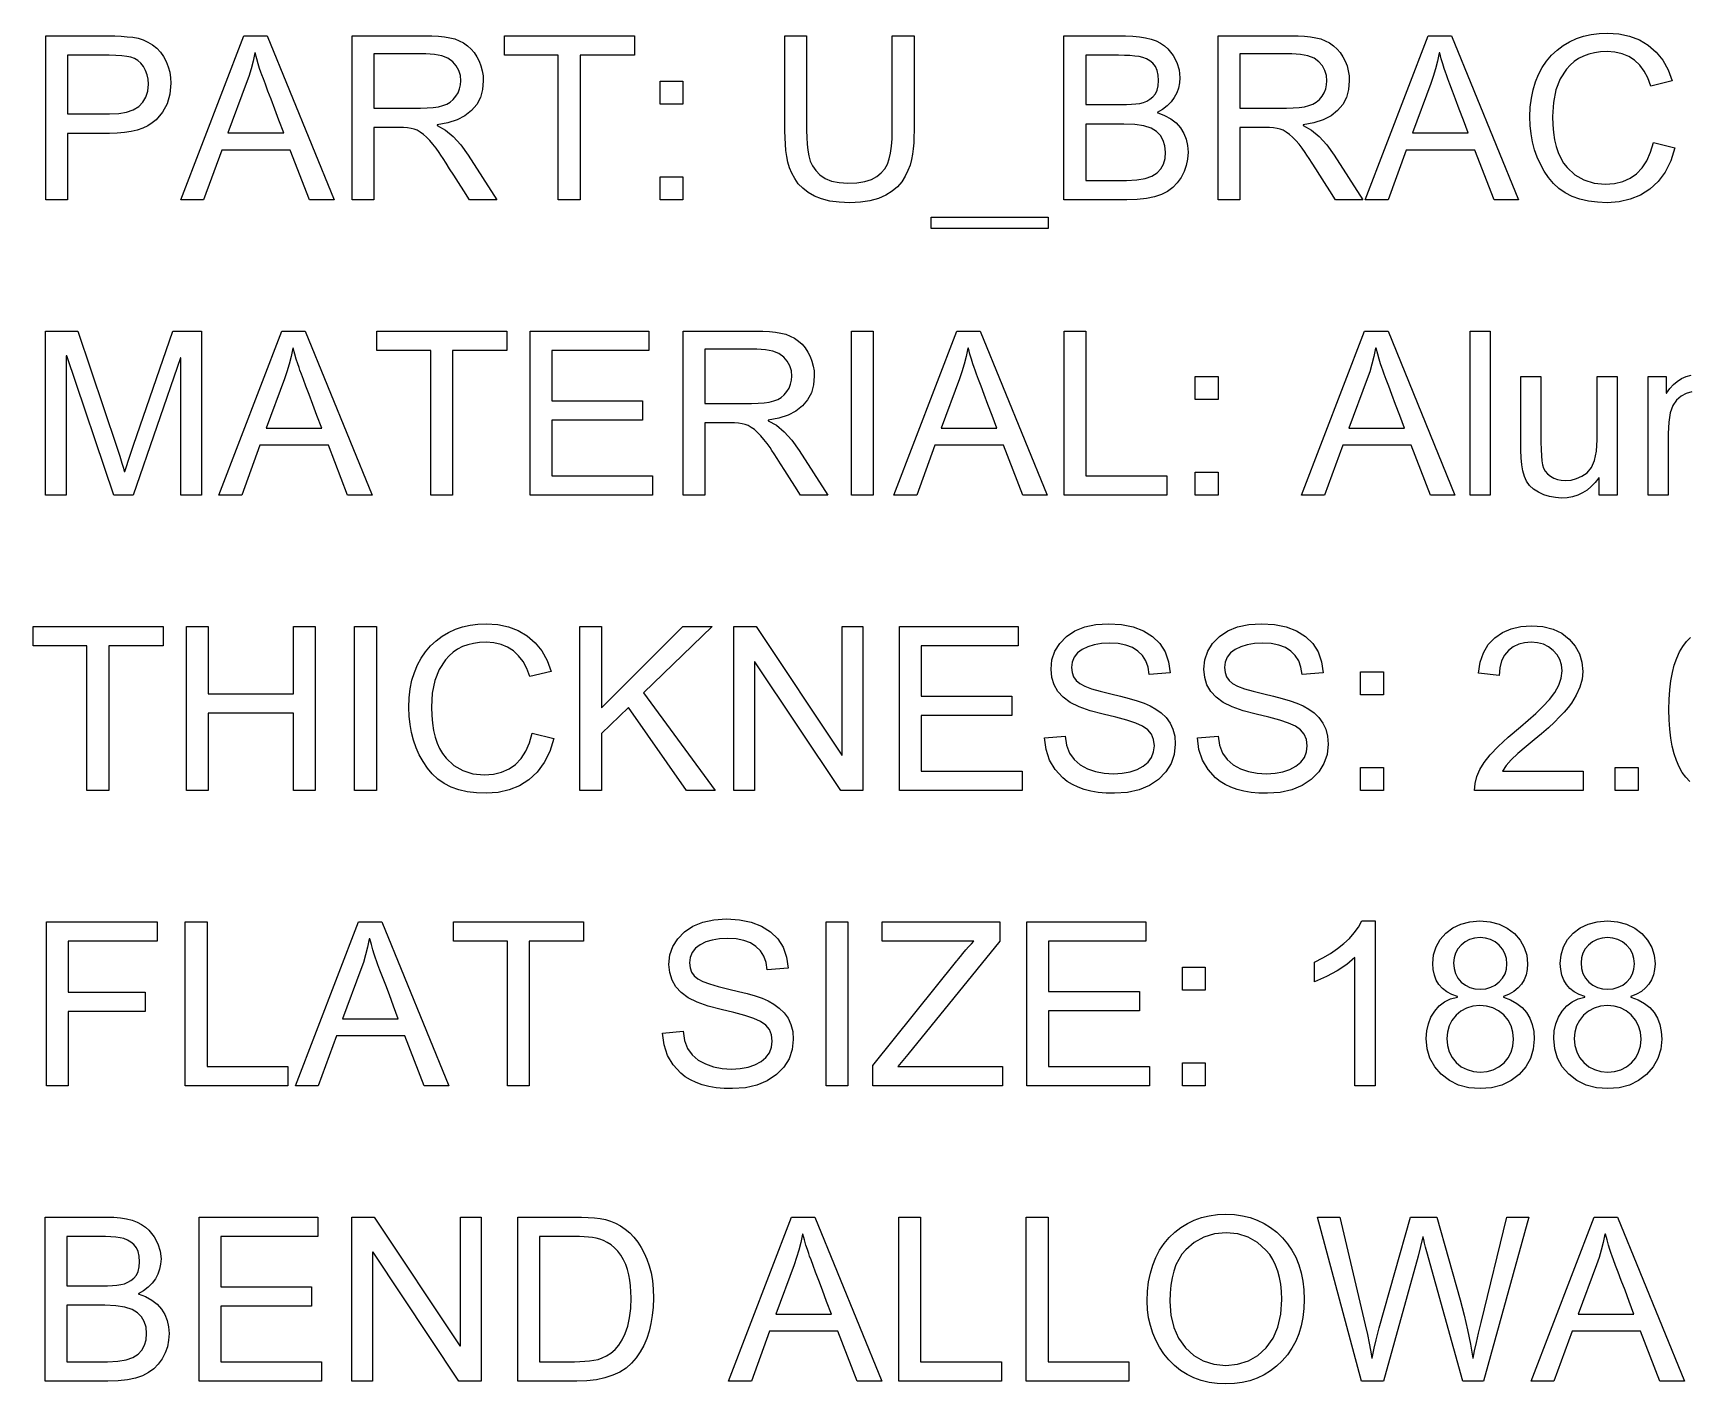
# Model space of a CAD drawing. Header units: millimetres. Extents: x 0 to 189, y 0 to 253.
# Drawn here: x 0.2 to 50.5, y 211.9 to 253.1 of the extents above; entities that cross this region are included whole.
import ezdxf

# ---------------------------------------------------------------- set-up
doc = ezdxf.new("R2010")
doc.units = ezdxf.units.MM
doc.layers.add('TEXT', color=7, linetype='CONTINUOUS')

msp = doc.modelspace()

# ---------------------------------------------------------------- linework, layer by layer
at = {"layer": 'TEXT'}
for points in [[(0.539, 253), (2.425, 253), (2.641, 252.997), (2.841, 252.989), (3.025, 252.975), (3.194, 252.956), (3.352, 252.925), (3.505, 252.876), (3.652, 252.81), (3.793, 252.725), (3.922, 252.624), (4.035, 252.506), (4.131, 252.372), (4.21, 252.221), (4.272, 252.059), (4.317, 251.895), (4.343, 251.726), (4.352, 251.554), (4.324, 251.225), (4.241, 250.93), (4.102, 250.67), (3.907, 250.444), (3.787, 250.346), (3.651, 250.261), (3.498, 250.189), (3.328, 250.13), (3.141, 250.085), (2.937, 250.052), (2.717, 250.032), (2.48, 250.026), (1.201, 250.026), (1.201, 248), (0.539, 248), (0.539, 253)], [(9.325, 248), (8.578, 248), (7.991, 249.521), (5.904, 249.521), (5.351, 248), (4.652, 248), (6.572, 253), (7.285, 253), (9.325, 248)], [(14.284, 248), (13.452, 248), (13.274, 248.281), (13.113, 248.533), (12.971, 248.757), (12.846, 248.952), (12.739, 249.119), (12.65, 249.258), (12.578, 249.368), (12.524, 249.45), (12.432, 249.579), (12.338, 249.7), (12.242, 249.811), (12.144, 249.912), (12.045, 249.999), (11.95, 250.069), (11.858, 250.121), (11.768, 250.156), (11.673, 250.178), (11.564, 250.194), (11.441, 250.203), (11.303, 250.207), (10.539, 250.207), (10.539, 248), (9.877, 248), (9.877, 253), (12.091, 253), (12.308, 252.996), (12.508, 252.986), (12.689, 252.967), (12.851, 252.942), (13, 252.905), (13.139, 252.852), (13.27, 252.783), (13.39, 252.698), (13.499, 252.599), (13.595, 252.488), (13.678, 252.365), (13.747, 252.229), (13.801, 252.086), (13.84, 251.938), (13.863, 251.787), (13.871, 251.632), (13.849, 251.363), (13.782, 251.122), (13.67, 250.908), (13.513, 250.722), (13.313, 250.565), (13.073, 250.44), (12.792, 250.347), (12.469, 250.285), (12.469, 250.271), (12.716, 250.131), (12.955, 249.933), (13.187, 249.676), (13.411, 249.361), (14.284, 248)], [(18.475, 252.407), (16.821, 252.407), (16.821, 248), (16.156, 248), (16.156, 252.407), (14.516, 252.407), (14.516, 253), (18.475, 253), (18.475, 252.407)], [(26.995, 250.108), (26.993, 249.919), (26.985, 249.737), (26.971, 249.562), (26.953, 249.395), (26.923, 249.23), (26.875, 249.063), (26.81, 248.893), (26.727, 248.721), (26.622, 248.556), (26.488, 248.404), (26.325, 248.267), (26.134, 248.145), (25.911, 248.044), (25.654, 247.972), (25.363, 247.929), (25.038, 247.915), (24.719, 247.928), (24.434, 247.966), (24.181, 248.03), (23.96, 248.119), (23.769, 248.229), (23.605, 248.354), (23.469, 248.493), (23.359, 248.648), (23.273, 248.812), (23.203, 248.979), (23.151, 249.149), (23.116, 249.323), (23.092, 249.504), (23.076, 249.695), (23.066, 249.896), (23.063, 250.108), (23.063, 253), (23.724, 253), (23.724, 250.118), (23.728, 249.901), (23.741, 249.699), (23.761, 249.513), (23.789, 249.342), (23.835, 249.184), (23.907, 249.035), (24.005, 248.895), (24.13, 248.764), (24.287, 248.654), (24.482, 248.575), (24.714, 248.527), (24.983, 248.512), (25.256, 248.524), (25.494, 248.562), (25.695, 248.625), (25.859, 248.713), (25.993, 248.822), (26.102, 248.948), (26.184, 249.09), (26.241, 249.25), (26.28, 249.43), (26.308, 249.635), (26.325, 249.864), (26.33, 250.118), (26.33, 253), (26.995, 253), (26.995, 250.108)], [(34.407, 250.66), (34.627, 250.577), (34.818, 250.472), (34.979, 250.345), (35.111, 250.195), (35.213, 250.028), (35.286, 249.848), (35.33, 249.657), (35.344, 249.453), (35.331, 249.247), (35.292, 249.05), (35.226, 248.862), (35.133, 248.682), (35.016, 248.518), (34.877, 248.377), (34.716, 248.26), (34.533, 248.165), (34.321, 248.093), (34.075, 248.041), (33.794, 248.01), (33.479, 248), (31.565, 248), (31.565, 253), (33.441, 253), (33.661, 252.994), (33.863, 252.975), (34.049, 252.944), (34.218, 252.901), (34.37, 252.845), (34.505, 252.777), (34.624, 252.697), (34.725, 252.604), (34.889, 252.401), (35.006, 252.187), (35.076, 251.961), (35.099, 251.724), (35.088, 251.564), (35.056, 251.409), (35.002, 251.261), (34.927, 251.119), (34.83, 250.986), (34.711, 250.865), (34.57, 250.757), (34.407, 250.66)], [(40.672, 248), (39.84, 248), (39.662, 248.281), (39.502, 248.533), (39.359, 248.757), (39.234, 248.952), (39.127, 249.119), (39.038, 249.258), (38.966, 249.368), (38.912, 249.45), (38.82, 249.579), (38.727, 249.7), (38.63, 249.811), (38.532, 249.912), (38.433, 249.999), (38.338, 250.069), (38.246, 250.121), (38.157, 250.156), (38.062, 250.178), (37.952, 250.194), (37.829, 250.203), (37.691, 250.207), (36.927, 250.207), (36.927, 248), (36.265, 248), (36.265, 253), (38.479, 253), (38.696, 252.996), (38.896, 252.986), (39.077, 252.967), (39.239, 252.942), (39.388, 252.905), (39.528, 252.852), (39.658, 252.783), (39.778, 252.698), (39.888, 252.599), (39.983, 252.488), (40.066, 252.365), (40.135, 252.229), (40.189, 252.086), (40.228, 251.938), (40.251, 251.787), (40.259, 251.632), (40.237, 251.363), (40.17, 251.122), (40.058, 250.908), (39.901, 250.722), (39.702, 250.565), (39.461, 250.44), (39.18, 250.347), (38.857, 250.285), (38.857, 250.271), (39.104, 250.131), (39.343, 249.933), (39.575, 249.676), (39.799, 249.361), (40.672, 248)], [(45.416, 248), (44.669, 248), (44.083, 249.521), (41.995, 249.521), (41.443, 248), (40.744, 248), (42.664, 253), (43.377, 253), (45.416, 248)], [(50.181, 249.586), (50.051, 249.191), (49.881, 248.851), (49.67, 248.563), (49.418, 248.329), (49.133, 248.148), (48.82, 248.018), (48.481, 247.941), (48.114, 247.915), (47.817, 247.927), (47.542, 247.963), (47.287, 248.023), (47.053, 248.107), (46.84, 248.215), (46.647, 248.347), (46.476, 248.504), (46.325, 248.684), (46.194, 248.881), (46.08, 249.088), (45.983, 249.305), (45.904, 249.531), (45.843, 249.767), (45.799, 250.013), (45.773, 250.269), (45.764, 250.534), (45.774, 250.825), (45.805, 251.1), (45.857, 251.359), (45.929, 251.601), (46.022, 251.827), (46.135, 252.037), (46.269, 252.231), (46.424, 252.408), (46.595, 252.567), (46.777, 252.704), (46.972, 252.821), (47.178, 252.916), (47.396, 252.99), (47.626, 253.043), (47.867, 253.075), (48.121, 253.085), (48.472, 253.062), (48.798, 252.992), (49.097, 252.876), (49.369, 252.714), (49.609, 252.506), (49.81, 252.256), (49.972, 251.962), (50.095, 251.626), (49.447, 251.472), (49.355, 251.717), (49.241, 251.929), (49.106, 252.109), (48.95, 252.256), (48.772, 252.371), (48.573, 252.453), (48.354, 252.503), (48.114, 252.519), (47.915, 252.511), (47.729, 252.486), (47.556, 252.444), (47.394, 252.385), (47.245, 252.309), (47.109, 252.217), (46.984, 252.108), (46.872, 251.982), (46.687, 251.69), (46.555, 251.353), (46.476, 250.97), (46.45, 250.541), (46.456, 250.288), (46.477, 250.053), (46.512, 249.833), (46.561, 249.631), (46.623, 249.446), (46.7, 249.277), (46.79, 249.124), (46.895, 248.989), (47.134, 248.767), (47.407, 248.608), (47.715, 248.513), (48.056, 248.481), (48.336, 248.501), (48.588, 248.56), (48.812, 248.659), (49.009, 248.798), (49.179, 248.977), (49.321, 249.195), (49.435, 249.454), (49.523, 249.753), (50.181, 249.586)], [(7.79, 250.046), (7.645, 250.43), (7.516, 250.77), (7.405, 251.067), (7.31, 251.319), (7.232, 251.527), (7.17, 251.692), (7.126, 251.813), (7.098, 251.89), (7.057, 252.009), (7.015, 252.147), (6.97, 252.303), (6.924, 252.478), (6.907, 252.478), (6.855, 252.23), (6.795, 251.992), (6.727, 251.763), (6.651, 251.544), (6.091, 250.046), (7.79, 250.046)], [(43.881, 250.046), (43.736, 250.43), (43.608, 250.77), (43.496, 251.067), (43.401, 251.319), (43.323, 251.527), (43.262, 251.692), (43.217, 251.813), (43.189, 251.89), (43.149, 252.009), (43.106, 252.147), (43.062, 252.303), (43.015, 252.478), (42.998, 252.478), (42.946, 252.23), (42.886, 251.992), (42.818, 251.763), (42.742, 251.544), (42.183, 250.046), (43.881, 250.046)], [(1.201, 250.619), (2.486, 250.619), (2.763, 250.634), (3.003, 250.677), (3.205, 250.748), (3.371, 250.848), (3.5, 250.976), (3.593, 251.134), (3.648, 251.319), (3.666, 251.533), (3.657, 251.679), (3.628, 251.816), (3.58, 251.944), (3.513, 252.064), (3.432, 252.168), (3.342, 252.251), (3.243, 252.311), (3.136, 252.35), (3.011, 252.375), (2.859, 252.392), (2.679, 252.403), (2.473, 252.407), (1.201, 252.407), (1.201, 250.619)], [(10.539, 250.8), (11.958, 250.8), (12.161, 250.805), (12.343, 250.818), (12.502, 250.841), (12.638, 250.873), (12.757, 250.919), (12.864, 250.981), (12.958, 251.061), (13.039, 251.158), (13.105, 251.267), (13.151, 251.383), (13.18, 251.504), (13.189, 251.632), (13.173, 251.796), (13.127, 251.948), (13.049, 252.086), (12.94, 252.212), (12.795, 252.317), (12.61, 252.391), (12.384, 252.436), (12.118, 252.451), (10.539, 252.451), (10.539, 250.8)], [(32.227, 250.906), (33.312, 250.906), (33.472, 250.908), (33.619, 250.915), (33.753, 250.927), (33.873, 250.943), (33.983, 250.97), (34.086, 251.012), (34.183, 251.069), (34.274, 251.141), (34.35, 251.232), (34.404, 251.346), (34.437, 251.481), (34.447, 251.639), (34.436, 251.805), (34.404, 251.947), (34.349, 252.067), (34.272, 252.163), (34.18, 252.239), (34.079, 252.299), (33.97, 252.342), (33.852, 252.369), (33.722, 252.385), (33.574, 252.397), (33.409, 252.404), (33.226, 252.407), (32.227, 252.407), (32.227, 250.906)], [(36.927, 250.8), (38.346, 250.8), (38.55, 250.805), (38.731, 250.818), (38.89, 250.841), (39.026, 250.873), (39.145, 250.919), (39.252, 250.981), (39.346, 251.061), (39.427, 251.158), (39.493, 251.267), (39.54, 251.383), (39.568, 251.504), (39.577, 251.632), (39.562, 251.796), (39.515, 251.948), (39.437, 252.086), (39.328, 252.212), (39.183, 252.317), (38.998, 252.391), (38.772, 252.436), (38.506, 252.451), (36.927, 252.451), (36.927, 250.8)], [(19.956, 250.92), (19.256, 250.92), (19.256, 251.619), (19.956, 251.619), (19.956, 250.92)], [(32.227, 248.593), (33.472, 248.593), (33.781, 248.608), (34.038, 248.651), (34.245, 248.722), (34.4, 248.822), (34.513, 248.947), (34.594, 249.094), (34.643, 249.263), (34.659, 249.453), (34.642, 249.645), (34.59, 249.814), (34.504, 249.961), (34.383, 250.086), (34.217, 250.185), (33.996, 250.256), (33.719, 250.298), (33.387, 250.312), (32.227, 250.312), (32.227, 248.593)], [(19.956, 248), (19.256, 248), (19.256, 248.699), (19.956, 248.699), (19.956, 248)], [(31.088, 247.127), (27.514, 247.127), (27.514, 247.475), (31.088, 247.475), (31.088, 247.127)], [(5.286, 239), (4.659, 239), (4.659, 243.185), (4.645, 243.185), (3.206, 239), (2.613, 239), (1.18, 243.253), (1.16, 243.253), (1.16, 239), (0.532, 239), (0.532, 244), (1.521, 244), (2.705, 240.46), (2.793, 240.192), (2.861, 239.98), (2.907, 239.822), (2.933, 239.72), (2.947, 239.72), (2.998, 239.878), (3.059, 240.065), (3.131, 240.279), (3.213, 240.521), (4.407, 244), (5.286, 244), (5.286, 239)], [(10.484, 239), (9.737, 239), (9.151, 240.521), (7.063, 240.521), (6.511, 239), (5.812, 239), (7.732, 244), (8.445, 244), (10.484, 239)], [(14.591, 243.407), (12.937, 243.407), (12.937, 239), (12.271, 239), (12.271, 243.407), (10.631, 243.407), (10.631, 244), (14.591, 244), (14.591, 243.407)], [(19.031, 239), (15.297, 239), (15.297, 244), (18.915, 244), (18.915, 243.407), (15.958, 243.407), (15.958, 241.879), (18.724, 241.879), (18.724, 241.285), (15.958, 241.285), (15.958, 239.593), (19.031, 239.593), (19.031, 239)], [(24.369, 239), (23.537, 239), (23.359, 239.281), (23.199, 239.533), (23.056, 239.757), (22.931, 239.952), (22.824, 240.119), (22.735, 240.258), (22.663, 240.368), (22.609, 240.45), (22.518, 240.579), (22.424, 240.7), (22.327, 240.811), (22.229, 240.912), (22.131, 240.999), (22.035, 241.069), (21.943, 241.121), (21.854, 241.156), (21.759, 241.178), (21.649, 241.194), (21.526, 241.203), (21.388, 241.207), (20.624, 241.207), (20.624, 239), (19.962, 239), (19.962, 244), (22.176, 244), (22.394, 243.996), (22.593, 243.986), (22.774, 243.967), (22.937, 243.942), (23.085, 243.905), (23.225, 243.852), (23.355, 243.783), (23.475, 243.698), (23.585, 243.599), (23.681, 243.488), (23.763, 243.365), (23.832, 243.229), (23.886, 243.086), (23.925, 242.938), (23.949, 242.787), (23.956, 242.632), (23.934, 242.363), (23.867, 242.122), (23.755, 241.908), (23.598, 241.722), (23.399, 241.565), (23.158, 241.44), (22.877, 241.347), (22.555, 241.285), (22.555, 241.271), (22.801, 241.131), (23.041, 240.933), (23.272, 240.676), (23.496, 240.361), (24.369, 239)], [(25.754, 239), (25.089, 239), (25.089, 244), (25.754, 244), (25.754, 239)], [(31.054, 239), (30.307, 239), (29.72, 240.521), (27.633, 240.521), (27.08, 239), (26.381, 239), (28.302, 244), (29.014, 244), (31.054, 239)], [(34.7, 239), (31.572, 239), (31.572, 244), (32.234, 244), (32.234, 239.593), (34.7, 239.593), (34.7, 239)], [(43.479, 239), (42.732, 239), (42.145, 240.521), (40.058, 240.521), (39.505, 239), (38.806, 239), (40.726, 244), (41.439, 244), (43.479, 239)], [(44.553, 239), (43.939, 239), (43.939, 244), (44.553, 244), (44.553, 239)], [(8.95, 241.046), (8.804, 241.43), (8.676, 241.77), (8.564, 242.067), (8.469, 242.319), (8.391, 242.527), (8.33, 242.692), (8.285, 242.813), (8.257, 242.89), (8.217, 243.009), (8.174, 243.147), (8.13, 243.303), (8.083, 243.478), (8.066, 243.478), (8.014, 243.23), (7.954, 242.992), (7.886, 242.763), (7.81, 242.544), (7.251, 241.046), (8.95, 241.046)], [(20.624, 241.8), (22.043, 241.8), (22.247, 241.805), (22.428, 241.818), (22.587, 241.841), (22.723, 241.873), (22.842, 241.919), (22.949, 241.981), (23.043, 242.061), (23.124, 242.158), (23.19, 242.267), (23.237, 242.383), (23.265, 242.504), (23.274, 242.632), (23.259, 242.796), (23.212, 242.948), (23.134, 243.086), (23.025, 243.212), (22.88, 243.317), (22.695, 243.391), (22.47, 243.436), (22.203, 243.451), (20.624, 243.451), (20.624, 241.8)], [(29.519, 241.046), (29.374, 241.43), (29.246, 241.77), (29.134, 242.067), (29.039, 242.319), (28.961, 242.527), (28.899, 242.692), (28.855, 242.813), (28.827, 242.89), (28.786, 243.009), (28.744, 243.147), (28.699, 243.303), (28.653, 243.478), (28.636, 243.478), (28.584, 243.23), (28.524, 242.992), (28.456, 242.763), (28.38, 242.544), (27.821, 241.046), (29.519, 241.046)], [(41.944, 241.046), (41.799, 241.43), (41.671, 241.77), (41.559, 242.067), (41.464, 242.319), (41.386, 242.527), (41.324, 242.692), (41.28, 242.813), (41.252, 242.89), (41.211, 243.009), (41.169, 243.147), (41.124, 243.303), (41.078, 243.478), (41.061, 243.478), (41.009, 243.23), (40.949, 242.992), (40.881, 242.763), (40.805, 242.544), (40.246, 241.046), (41.944, 241.046)], [(36.259, 241.92), (35.559, 241.92), (35.559, 242.619), (36.259, 242.619), (36.259, 241.92)], [(48.424, 239), (47.875, 239), (47.875, 239.532), (47.858, 239.532), (47.749, 239.387), (47.631, 239.262), (47.503, 239.156), (47.366, 239.069), (47.219, 239.002), (47.063, 238.953), (46.898, 238.924), (46.722, 238.915), (46.537, 238.926), (46.358, 238.959), (46.186, 239.014), (46.021, 239.09), (45.874, 239.187), (45.753, 239.299), (45.659, 239.429), (45.592, 239.575), (45.545, 239.74), (45.511, 239.929), (45.491, 240.14), (45.484, 240.374), (45.484, 242.619), (46.098, 242.619), (46.098, 240.613), (46.101, 240.39), (46.11, 240.201), (46.124, 240.045), (46.144, 239.924), (46.177, 239.825), (46.227, 239.735), (46.297, 239.653), (46.385, 239.582), (46.487, 239.523), (46.598, 239.48), (46.719, 239.455), (46.849, 239.447), (47.02, 239.462), (47.186, 239.507), (47.347, 239.582), (47.503, 239.687), (47.638, 239.84), (47.734, 240.057), (47.791, 240.339), (47.81, 240.685), (47.81, 242.619), (48.424, 242.619), (48.424, 239)], [(50.691, 242.155), (50.52, 242.104), (50.366, 242.018), (50.23, 241.899), (50.119, 241.733), (50.04, 241.508), (49.992, 241.223), (49.976, 240.879), (49.976, 239), (49.362, 239), (49.362, 242.619), (49.915, 242.619), (49.915, 242.114), (49.928, 242.114), (50.026, 242.251), (50.134, 242.371), (50.253, 242.471), (50.383, 242.554), (50.523, 242.618), (50.675, 242.664)], [(36.259, 239), (35.559, 239), (35.559, 239.699), (36.259, 239.699), (36.259, 239)], [(4.113, 234.407), (2.459, 234.407), (2.459, 230), (1.794, 230), (1.794, 234.407), (0.153, 234.407), (0.153, 235), (4.113, 235), (4.113, 234.407)], [(8.752, 230), (8.087, 230), (8.087, 232.353), (5.488, 232.353), (5.488, 230), (4.826, 230), (4.826, 235), (5.488, 235), (5.488, 232.947), (8.087, 232.947), (8.087, 235), (8.752, 235), (8.752, 230)], [(10.617, 230), (9.952, 230), (9.952, 235), (10.617, 235), (10.617, 230)], [(16.023, 231.586), (15.894, 231.191), (15.723, 230.851), (15.513, 230.563), (15.261, 230.329), (14.975, 230.148), (14.663, 230.018), (14.323, 229.941), (13.956, 229.915), (13.66, 229.927), (13.384, 229.963), (13.129, 230.023), (12.895, 230.107), (12.682, 230.215), (12.49, 230.347), (12.318, 230.504), (12.167, 230.684), (12.036, 230.881), (11.922, 231.088), (11.826, 231.305), (11.747, 231.531), (11.685, 231.767), (11.641, 232.013), (11.615, 232.269), (11.606, 232.534), (11.617, 232.825), (11.648, 233.1), (11.699, 233.359), (11.771, 233.601), (11.864, 233.827), (11.978, 234.037), (12.112, 234.231), (12.266, 234.408), (12.437, 234.567), (12.62, 234.704), (12.814, 234.821), (13.021, 234.916), (13.239, 234.99), (13.468, 235.043), (13.71, 235.075), (13.963, 235.085), (14.315, 235.062), (14.64, 234.992), (14.939, 234.876), (15.211, 234.714), (15.451, 234.506), (15.652, 234.256), (15.815, 233.962), (15.938, 233.626), (15.29, 233.472), (15.197, 233.717), (15.084, 233.929), (14.948, 234.109), (14.792, 234.256), (14.614, 234.371), (14.416, 234.453), (14.197, 234.503), (13.956, 234.519), (13.758, 234.511), (13.572, 234.486), (13.398, 234.444), (13.237, 234.385), (13.088, 234.309), (12.951, 234.217), (12.827, 234.108), (12.715, 233.982), (12.53, 233.69), (12.398, 233.353), (12.318, 232.97), (12.292, 232.541), (12.299, 232.288), (12.32, 232.053), (12.355, 231.833), (12.403, 231.631), (12.466, 231.446), (12.542, 231.277), (12.633, 231.124), (12.737, 230.989), (12.977, 230.767), (13.25, 230.608), (13.557, 230.513), (13.898, 230.481), (14.178, 230.501), (14.43, 230.56), (14.655, 230.659), (14.852, 230.798), (15.021, 230.977), (15.163, 231.195), (15.278, 231.454), (15.365, 231.753), (16.023, 231.586)], [(20.941, 230), (20.068, 230), (18.295, 232.527), (17.469, 231.733), (17.469, 230), (16.808, 230), (16.808, 235), (17.469, 235), (17.469, 232.52), (19.956, 235), (20.849, 235), (18.755, 232.974), (20.941, 230)], [(25.44, 230), (24.761, 230), (22.149, 233.926), (22.135, 233.926), (22.135, 230), (21.508, 230), (21.508, 235), (22.183, 235), (24.795, 231.074), (24.809, 231.074), (24.809, 235), (25.44, 235), (25.44, 230)], [(30.286, 230), (26.552, 230), (26.552, 235), (30.171, 235), (30.171, 234.407), (27.214, 234.407), (27.214, 232.879), (29.98, 232.879), (29.98, 232.285), (27.214, 232.285), (27.214, 230.593), (30.286, 230.593), (30.286, 230)], [(34.164, 233.533), (34.128, 233.757), (34.058, 233.952), (33.955, 234.116), (33.82, 234.251), (33.652, 234.357), (33.451, 234.432), (33.217, 234.477), (32.95, 234.492), (32.706, 234.48), (32.486, 234.444), (32.29, 234.384), (32.118, 234.301), (31.978, 234.194), (31.878, 234.066), (31.817, 233.916), (31.797, 233.745), (31.813, 233.593), (31.859, 233.462), (31.936, 233.352), (32.045, 233.262), (32.197, 233.183), (32.405, 233.104), (32.67, 233.025), (32.991, 232.947), (33.287, 232.878), (33.555, 232.809), (33.794, 232.738), (34.004, 232.667), (34.193, 232.586), (34.368, 232.484), (34.529, 232.363), (34.676, 232.222), (34.798, 232.058), (34.886, 231.869), (34.938, 231.653), (34.956, 231.412), (34.924, 231.103), (34.827, 230.822), (34.667, 230.568), (34.442, 230.341), (34.166, 230.155), (33.851, 230.021), (33.497, 229.941), (33.104, 229.915), (32.848, 229.922), (32.61, 229.944), (32.388, 229.981), (32.182, 230.032), (31.993, 230.099), (31.821, 230.179), (31.665, 230.275), (31.526, 230.385), (31.295, 230.638), (31.126, 230.926), (31.018, 231.249), (30.972, 231.606), (31.6, 231.661), (31.645, 231.381), (31.738, 231.142), (31.877, 230.944), (32.063, 230.786), (32.284, 230.666), (32.526, 230.58), (32.791, 230.529), (33.076, 230.512), (33.341, 230.526), (33.579, 230.569), (33.79, 230.64), (33.975, 230.74), (34.125, 230.865), (34.232, 231.01), (34.296, 231.175), (34.318, 231.361), (34.295, 231.552), (34.228, 231.715), (34.116, 231.85), (33.96, 231.958), (33.75, 232.051), (33.48, 232.144), (33.149, 232.236), (32.758, 232.328), (32.365, 232.428), (32.031, 232.547), (31.757, 232.685), (31.542, 232.841), (31.379, 233.019), (31.263, 233.221), (31.193, 233.449), (31.17, 233.701), (31.199, 233.988), (31.288, 234.249), (31.435, 234.484), (31.641, 234.693), (31.897, 234.865), (32.196, 234.987), (32.538, 235.061), (32.923, 235.085), (33.319, 235.061), (33.674, 234.988), (33.988, 234.866), (34.262, 234.695), (34.485, 234.479), (34.649, 234.222), (34.754, 233.924), (34.799, 233.585), (34.164, 233.533)], [(38.823, 233.533), (38.786, 233.757), (38.717, 233.952), (38.614, 234.116), (38.479, 234.251), (38.311, 234.357), (38.11, 234.432), (37.876, 234.477), (37.609, 234.492), (37.365, 234.48), (37.145, 234.444), (36.949, 234.384), (36.777, 234.301), (36.637, 234.194), (36.536, 234.066), (36.476, 233.916), (36.456, 233.745), (36.472, 233.593), (36.518, 233.462), (36.595, 233.352), (36.704, 233.262), (36.855, 233.183), (37.064, 233.104), (37.329, 233.025), (37.65, 232.947), (37.946, 232.878), (38.214, 232.809), (38.453, 232.738), (38.663, 232.667), (38.852, 232.586), (39.027, 232.484), (39.188, 232.363), (39.335, 232.222), (39.457, 232.058), (39.545, 231.869), (39.597, 231.653), (39.615, 231.412), (39.583, 231.103), (39.486, 230.822), (39.326, 230.568), (39.101, 230.341), (38.825, 230.155), (38.51, 230.021), (38.156, 229.941), (37.763, 229.915), (37.507, 229.922), (37.269, 229.944), (37.047, 229.981), (36.841, 230.032), (36.652, 230.099), (36.48, 230.179), (36.324, 230.275), (36.185, 230.385), (35.954, 230.638), (35.785, 230.926), (35.677, 231.249), (35.631, 231.606), (36.259, 231.661), (36.304, 231.381), (36.397, 231.142), (36.536, 230.944), (36.722, 230.786), (36.943, 230.666), (37.185, 230.58), (37.449, 230.529), (37.735, 230.512), (38, 230.526), (38.238, 230.569), (38.449, 230.64), (38.634, 230.74), (38.784, 230.865), (38.891, 231.01), (38.955, 231.175), (38.977, 231.361), (38.954, 231.552), (38.887, 231.715), (38.775, 231.85), (38.619, 231.958), (38.409, 232.051), (38.139, 232.144), (37.808, 232.236), (37.416, 232.328), (37.024, 232.428), (36.69, 232.547), (36.416, 232.685), (36.201, 232.841), (36.038, 233.019), (35.922, 233.221), (35.852, 233.449), (35.829, 233.701), (35.858, 233.988), (35.946, 234.249), (36.094, 234.484), (36.299, 234.693), (36.556, 234.865), (36.855, 234.987), (37.197, 235.061), (37.582, 235.085), (37.978, 235.061), (38.333, 234.988), (38.647, 234.866), (38.921, 234.695), (39.144, 234.479), (39.308, 234.222), (39.413, 233.924), (39.458, 233.585), (38.823, 233.533)], [(47.384, 230), (44.072, 230), (44.091, 230.212), (44.146, 230.425), (44.238, 230.64), (44.367, 230.856), (44.547, 231.086), (44.791, 231.344), (45.099, 231.629), (45.471, 231.941), (45.711, 232.141), (45.939, 232.346), (46.153, 232.556), (46.354, 232.771), (46.524, 232.989), (46.646, 233.207), (46.719, 233.426), (46.743, 233.646), (46.726, 233.827), (46.676, 233.992), (46.592, 234.14), (46.475, 234.272), (46.332, 234.38), (46.172, 234.457), (45.994, 234.504), (45.798, 234.519), (45.6, 234.503), (45.419, 234.456), (45.254, 234.376), (45.106, 234.265), (44.983, 234.122), (44.895, 233.948), (44.842, 233.743), (44.823, 233.506), (44.192, 233.578), (44.245, 233.908), (44.346, 234.198), (44.494, 234.446), (44.691, 234.652), (44.927, 234.815), (45.192, 234.931), (45.487, 235.001), (45.812, 235.024), (46.16, 234.998), (46.467, 234.922), (46.734, 234.795), (46.959, 234.616), (47.139, 234.402), (47.268, 234.167), (47.345, 233.91), (47.37, 233.632), (47.349, 233.391), (47.284, 233.148), (47.176, 232.904), (47.024, 232.659), (46.927, 232.53), (46.808, 232.391), (46.668, 232.242), (46.506, 232.083), (46.323, 231.913), (46.118, 231.732), (45.892, 231.542), (45.645, 231.34), (45.396, 231.131), (45.194, 230.937), (45.036, 230.758), (44.925, 230.593), (47.384, 230.593), (47.384, 230)], [(50.632, 230.273), (50.511, 230.403), (50.403, 230.553), (50.308, 230.722), (50.225, 230.911), (50.155, 231.121), (50.098, 231.35), (50.054, 231.599), (50.022, 231.868), (50.003, 232.157), (49.997, 232.466), (50.003, 232.779), (50.023, 233.071), (50.056, 233.343), (50.102, 233.594), (50.161, 233.824), (50.234, 234.034), (50.319, 234.223), (50.418, 234.391), (50.529, 234.539), (50.651, 234.668)], [(41.303, 232.92), (40.604, 232.92), (40.604, 233.619), (41.303, 233.619), (41.303, 232.92)], [(41.303, 230), (40.604, 230), (40.604, 230.699), (41.303, 230.699), (41.303, 230)], [(49.062, 230), (48.363, 230), (48.363, 230.699), (49.062, 230.699), (49.062, 230)], [(3.932, 225.407), (1.221, 225.407), (1.221, 223.858), (3.571, 223.858), (3.571, 223.265), (1.221, 223.265), (1.221, 221), (0.559, 221), (0.559, 226), (3.932, 226), (3.932, 225.407)], [(7.92, 221), (4.792, 221), (4.792, 226), (5.454, 226), (5.454, 221.593), (7.92, 221.593), (7.92, 221)], [(12.817, 221), (12.07, 221), (11.484, 222.521), (9.396, 222.521), (8.844, 221), (8.145, 221), (10.065, 226), (10.778, 226), (12.817, 221)], [(16.924, 225.407), (15.269, 225.407), (15.269, 221), (14.604, 221), (14.604, 225.407), (12.964, 225.407), (12.964, 226), (16.924, 226), (16.924, 225.407)], [(22.524, 224.533), (22.487, 224.757), (22.417, 224.952), (22.315, 225.116), (22.179, 225.251), (22.011, 225.357), (21.81, 225.432), (21.576, 225.477), (21.31, 225.492), (21.066, 225.48), (20.846, 225.444), (20.65, 225.384), (20.477, 225.301), (20.337, 225.194), (20.237, 225.066), (20.177, 224.916), (20.157, 224.745), (20.172, 224.593), (20.219, 224.462), (20.296, 224.352), (20.404, 224.262), (20.556, 224.183), (20.764, 224.104), (21.029, 224.025), (21.351, 223.947), (21.647, 223.878), (21.914, 223.809), (22.153, 223.738), (22.364, 223.667), (22.553, 223.586), (22.728, 223.484), (22.889, 223.363), (23.035, 223.222), (23.158, 223.058), (23.245, 222.869), (23.298, 222.653), (23.315, 222.412), (23.283, 222.103), (23.187, 221.822), (23.026, 221.568), (22.802, 221.341), (22.526, 221.155), (22.211, 221.021), (21.856, 220.941), (21.463, 220.915), (21.208, 220.922), (20.969, 220.944), (20.747, 220.981), (20.542, 221.032), (20.353, 221.099), (20.181, 221.179), (20.025, 221.275), (19.886, 221.385), (19.655, 221.638), (19.485, 221.926), (19.378, 222.249), (19.332, 222.606), (19.959, 222.661), (20.005, 222.381), (20.097, 222.142), (20.237, 221.944), (20.423, 221.786), (20.644, 221.666), (20.886, 221.58), (21.15, 221.529), (21.436, 221.512), (21.701, 221.526), (21.939, 221.569), (22.15, 221.64), (22.335, 221.74), (22.485, 221.865), (22.592, 222.01), (22.656, 222.175), (22.677, 222.361), (22.655, 222.552), (22.588, 222.715), (22.476, 222.85), (22.319, 222.958), (22.11, 223.051), (21.84, 223.144), (21.509, 223.236), (21.117, 223.328), (20.724, 223.428), (20.391, 223.547), (20.116, 223.685), (19.901, 223.841), (19.738, 224.019), (19.622, 224.221), (19.553, 224.449), (19.529, 224.701), (19.559, 224.988), (19.647, 225.249), (19.794, 225.484), (20, 225.693), (20.257, 225.865), (20.556, 225.987), (20.898, 226.061), (21.282, 226.085), (21.678, 226.061), (22.033, 225.988), (22.347, 225.866), (22.621, 225.695), (22.845, 225.479), (23.009, 225.222), (23.113, 224.924), (23.158, 224.585), (22.524, 224.533)], [(24.983, 221), (24.318, 221), (24.318, 226), (24.983, 226), (24.983, 221)], [(29.696, 221), (25.744, 221), (25.744, 221.621), (28.305, 224.813), (28.316, 224.831), (28.35, 224.874), (28.407, 224.943), (28.486, 225.036), (28.575, 225.14), (28.66, 225.236), (28.743, 225.325), (28.823, 225.407), (26.03, 225.407), (26.03, 226), (29.611, 226), (29.611, 225.407), (26.804, 221.952), (26.504, 221.593), (29.696, 221.593), (29.696, 221)], [(34.171, 221), (30.437, 221), (30.437, 226), (34.055, 226), (34.055, 225.407), (31.098, 225.407), (31.098, 223.879), (33.864, 223.879), (33.864, 223.285), (31.098, 223.285), (31.098, 221.593), (34.171, 221.593), (34.171, 221)], [(41.044, 221), (40.43, 221), (40.43, 224.912), (40.18, 224.702), (39.892, 224.509), (39.565, 224.332), (39.198, 224.172), (39.198, 224.765), (39.453, 224.896), (39.687, 225.035), (39.899, 225.181), (40.09, 225.334), (40.261, 225.495), (40.41, 225.664), (40.538, 225.84), (40.645, 226.024), (41.044, 226.024), (41.044, 221)], [(44.956, 223.705), (45.175, 223.619), (45.366, 223.512), (45.527, 223.384), (45.659, 223.235), (45.762, 223.064), (45.835, 222.873), (45.879, 222.66), (45.894, 222.426), (45.865, 222.117), (45.778, 221.834), (45.635, 221.578), (45.433, 221.348), (45.187, 221.158), (44.907, 221.023), (44.595, 220.942), (44.25, 220.915), (43.902, 220.942), (43.588, 221.024), (43.307, 221.16), (43.061, 221.351), (42.86, 221.583), (42.717, 221.843), (42.631, 222.131), (42.602, 222.446), (42.618, 222.676), (42.667, 222.89), (42.747, 223.09), (42.86, 223.275), (43, 223.435), (43.162, 223.56), (43.347, 223.65), (43.554, 223.705), (43.554, 223.718), (43.378, 223.785), (43.226, 223.869), (43.097, 223.969), (42.991, 224.087), (42.909, 224.223), (42.85, 224.375), (42.815, 224.545), (42.804, 224.731), (42.828, 224.996), (42.902, 225.238), (43.026, 225.457), (43.199, 225.654), (43.412, 225.816), (43.656, 225.931), (43.931, 226.001), (44.236, 226.024), (44.546, 226), (44.825, 225.928), (45.072, 225.809), (45.288, 225.642), (45.464, 225.441), (45.589, 225.22), (45.664, 224.979), (45.689, 224.718), (45.677, 224.541), (45.643, 224.379), (45.586, 224.232), (45.506, 224.099), (45.403, 223.982), (45.276, 223.879), (45.128, 223.791), (44.956, 223.718), (44.956, 223.705)], [(48.84, 223.705), (49.06, 223.619), (49.251, 223.512), (49.412, 223.384), (49.544, 223.235), (49.646, 223.064), (49.72, 222.873), (49.764, 222.66), (49.778, 222.426), (49.75, 222.117), (49.663, 221.834), (49.519, 221.578), (49.318, 221.348), (49.071, 221.158), (48.792, 221.023), (48.479, 220.942), (48.134, 220.915), (47.786, 220.942), (47.472, 221.024), (47.192, 221.16), (46.946, 221.351), (46.745, 221.583), (46.602, 221.843), (46.516, 222.131), (46.487, 222.446), (46.503, 222.676), (46.551, 222.89), (46.632, 223.09), (46.745, 223.275), (46.884, 223.435), (47.047, 223.56), (47.232, 223.65), (47.439, 223.705), (47.439, 223.718), (47.263, 223.785), (47.11, 223.869), (46.981, 223.969), (46.876, 224.087), (46.794, 224.223), (46.735, 224.375), (46.7, 224.545), (46.688, 224.731), (46.713, 224.996), (46.787, 225.238), (46.911, 225.457), (47.084, 225.654), (47.297, 225.816), (47.541, 225.931), (47.815, 226.001), (48.121, 226.024), (48.431, 226), (48.709, 225.928), (48.957, 225.809), (49.173, 225.642), (49.348, 225.441), (49.473, 225.22), (49.549, 224.979), (49.574, 224.718), (49.562, 224.541), (49.528, 224.379), (49.471, 224.232), (49.39, 224.099), (49.287, 223.982), (49.161, 223.879), (49.012, 223.791), (48.84, 223.718), (48.84, 223.705)], [(11.282, 223.046), (11.137, 223.43), (11.009, 223.77), (10.897, 224.067), (10.802, 224.319), (10.724, 224.527), (10.663, 224.692), (10.618, 224.813), (10.59, 224.89), (10.55, 225.009), (10.507, 225.147), (10.463, 225.303), (10.416, 225.478), (10.399, 225.478), (10.347, 225.23), (10.287, 224.992), (10.219, 224.763), (10.143, 224.544), (9.584, 223.046), (11.282, 223.046)], [(44.25, 223.947), (44.415, 223.961), (44.566, 224.002), (44.704, 224.071), (44.828, 224.167), (44.93, 224.284), (45.003, 224.414), (45.047, 224.559), (45.061, 224.718), (45.047, 224.88), (45.002, 225.029), (44.928, 225.165), (44.824, 225.287), (44.699, 225.389), (44.56, 225.461), (44.408, 225.505), (44.243, 225.519), (44.075, 225.505), (43.922, 225.462), (43.785, 225.391), (43.663, 225.291), (43.563, 225.171), (43.492, 225.042), (43.449, 224.902), (43.435, 224.752), (43.449, 224.576), (43.493, 224.419), (43.567, 224.281), (43.67, 224.163), (43.794, 224.069), (43.932, 224.001), (44.084, 223.96), (44.25, 223.947)], [(48.134, 223.947), (48.3, 223.961), (48.451, 224.002), (48.589, 224.071), (48.712, 224.167), (48.815, 224.284), (48.888, 224.414), (48.932, 224.559), (48.946, 224.718), (48.931, 224.88), (48.887, 225.029), (48.813, 225.165), (48.709, 225.287), (48.584, 225.389), (48.445, 225.461), (48.293, 225.505), (48.128, 225.519), (47.96, 225.505), (47.807, 225.462), (47.67, 225.391), (47.548, 225.291), (47.448, 225.171), (47.376, 225.042), (47.334, 224.902), (47.319, 224.752), (47.334, 224.576), (47.378, 224.419), (47.452, 224.281), (47.555, 224.163), (47.679, 224.069), (47.817, 224.001), (47.969, 223.96), (48.134, 223.947)], [(35.87, 223.92), (35.171, 223.92), (35.171, 224.619), (35.87, 224.619), (35.87, 223.92)], [(44.25, 221.42), (44.457, 221.437), (44.647, 221.489), (44.819, 221.577), (44.973, 221.699), (45.1, 221.849), (45.19, 222.021), (45.245, 222.213), (45.263, 222.426), (45.244, 222.639), (45.188, 222.832), (45.095, 223.006), (44.964, 223.159), (44.807, 223.284), (44.633, 223.374), (44.443, 223.428), (44.236, 223.445), (44.023, 223.427), (43.831, 223.372), (43.66, 223.279), (43.51, 223.15), (43.387, 222.995), (43.3, 222.825), (43.247, 222.64), (43.23, 222.439), (43.248, 222.231), (43.302, 222.041), (43.392, 221.868), (43.518, 221.713), (43.672, 221.584), (43.845, 221.493), (44.038, 221.438), (44.25, 221.42)], [(48.134, 221.42), (48.342, 221.437), (48.532, 221.489), (48.704, 221.577), (48.857, 221.699), (48.984, 221.849), (49.075, 222.021), (49.129, 222.213), (49.147, 222.426), (49.129, 222.639), (49.073, 222.832), (48.979, 223.006), (48.849, 223.159), (48.691, 223.284), (48.518, 223.374), (48.327, 223.428), (48.121, 223.445), (47.908, 223.427), (47.716, 223.372), (47.545, 223.279), (47.394, 223.15), (47.272, 222.995), (47.185, 222.825), (47.132, 222.64), (47.115, 222.439), (47.133, 222.231), (47.187, 222.041), (47.277, 221.868), (47.403, 221.713), (47.557, 221.584), (47.73, 221.493), (47.922, 221.438), (48.134, 221.42)], [(35.87, 221), (35.171, 221), (35.171, 221.699), (35.87, 221.699), (35.87, 221)], [(3.359, 214.66), (3.58, 214.577), (3.771, 214.472), (3.932, 214.345), (4.064, 214.195), (4.166, 214.028), (4.239, 213.848), (4.283, 213.657), (4.297, 213.453), (4.284, 213.247), (4.245, 213.05), (4.178, 212.862), (4.086, 212.682), (3.969, 212.518), (3.83, 212.377), (3.669, 212.26), (3.486, 212.165), (3.274, 212.093), (3.028, 212.041), (2.747, 212.01), (2.432, 212), (0.518, 212), (0.518, 217), (2.394, 217), (2.614, 216.994), (2.816, 216.975), (3.002, 216.944), (3.171, 216.901), (3.323, 216.845), (3.458, 216.777), (3.577, 216.697), (3.678, 216.604), (3.842, 216.401), (3.958, 216.187), (4.029, 215.961), (4.052, 215.724), (4.041, 215.564), (4.009, 215.409), (3.955, 215.261), (3.88, 215.119), (3.783, 214.986), (3.663, 214.865), (3.522, 214.757), (3.359, 214.66)], [(8.946, 212), (5.211, 212), (5.211, 217), (8.83, 217), (8.83, 216.407), (5.873, 216.407), (5.873, 214.879), (8.639, 214.879), (8.639, 214.285), (5.873, 214.285), (5.873, 212.593), (8.946, 212.593), (8.946, 212)], [(13.803, 212), (13.124, 212), (10.512, 215.926), (10.498, 215.926), (10.498, 212), (9.87, 212), (9.87, 217), (10.546, 217), (13.158, 213.074), (13.172, 213.074), (13.172, 217), (13.803, 217), (13.803, 212)], [(14.922, 217), (16.647, 217), (16.866, 216.997), (17.069, 216.988), (17.257, 216.974), (17.428, 216.954), (17.59, 216.923), (17.749, 216.875), (17.903, 216.81), (18.054, 216.729), (18.199, 216.631), (18.334, 216.516), (18.46, 216.384), (18.576, 216.236), (18.682, 216.073), (18.776, 215.899), (18.857, 215.713), (18.927, 215.515), (18.983, 215.3), (19.023, 215.064), (19.047, 214.806), (19.055, 214.527), (19.047, 214.257), (19.022, 213.999), (18.981, 213.754), (18.924, 213.521), (18.85, 213.3), (18.76, 213.091), (18.653, 212.895), (18.53, 212.711), (18.387, 212.544), (18.22, 212.4), (18.03, 212.278), (17.815, 212.178), (17.578, 212.1), (17.316, 212.044), (17.031, 212.011), (16.722, 212), (14.922, 212), (14.922, 217)], [(26.013, 212), (25.266, 212), (24.679, 213.521), (22.592, 213.521), (22.04, 212), (21.34, 212), (23.261, 217), (23.973, 217), (26.013, 212)], [(29.659, 212), (26.531, 212), (26.531, 217), (27.193, 217), (27.193, 212.593), (29.659, 212.593), (29.659, 212)], [(33.544, 212), (30.416, 212), (30.416, 217), (31.078, 217), (31.078, 212.593), (33.544, 212.593), (33.544, 212)], [(36.501, 217.085), (36.757, 217.074), (37.002, 217.041), (37.235, 216.985), (37.456, 216.907), (37.665, 216.807), (37.862, 216.684), (38.047, 216.54), (38.22, 216.372), (38.376, 216.187), (38.512, 215.988), (38.627, 215.774), (38.721, 215.546), (38.794, 215.304), (38.846, 215.048), (38.878, 214.778), (38.888, 214.493), (38.878, 214.21), (38.846, 213.94), (38.794, 213.685), (38.72, 213.444), (38.626, 213.217), (38.51, 213.005), (38.374, 212.806), (38.216, 212.622), (38.042, 212.457), (37.857, 212.313), (37.66, 212.191), (37.451, 212.092), (37.231, 212.014), (36.999, 211.959), (36.756, 211.926), (36.501, 211.915), (36.237, 211.926), (35.987, 211.961), (35.749, 212.018), (35.525, 212.098), (35.314, 212.201), (35.117, 212.327), (34.932, 212.476), (34.761, 212.648), (34.607, 212.836), (34.473, 213.035), (34.36, 213.244), (34.268, 213.462), (34.196, 213.691), (34.144, 213.93), (34.113, 214.179), (34.103, 214.439), (34.113, 214.738), (34.145, 215.022), (34.197, 215.288), (34.27, 215.539), (34.363, 215.773), (34.478, 215.991), (34.614, 216.192), (34.77, 216.378), (34.943, 216.543), (35.128, 216.687), (35.326, 216.809), (35.536, 216.908), (35.758, 216.986), (35.993, 217.041), (36.241, 217.074), (36.501, 217.085)], [(45.726, 217), (44.349, 212), (43.714, 212), (42.623, 215.939), (42.584, 216.082), (42.553, 216.206), (42.529, 216.312), (42.514, 216.4), (42.5, 216.4), (42.36, 215.806), (41.296, 212), (40.628, 212), (39.294, 217), (39.969, 217), (40.74, 213.719), (40.81, 213.418), (40.865, 213.16), (40.907, 212.944), (40.935, 212.771), (40.937, 212.743), (40.94, 212.722), (40.941, 212.707), (40.941, 212.699), (40.955, 212.699), (41.02, 213), (41.077, 213.255), (41.127, 213.464), (41.17, 213.627), (42.121, 217), (42.926, 217), (43.636, 214.473), (43.76, 214.009), (43.865, 213.559), (43.952, 213.122), (44.021, 212.699), (44.035, 212.699), (44.077, 212.919), (44.13, 213.174), (44.196, 213.463), (44.274, 213.787), (45.061, 217), (45.726, 217)], [(50.467, 212), (49.72, 212), (49.134, 213.521), (47.046, 213.521), (46.494, 212), (45.795, 212), (47.715, 217), (48.428, 217), (50.467, 212)], [(1.18, 214.906), (2.265, 214.906), (2.425, 214.908), (2.572, 214.915), (2.706, 214.927), (2.826, 214.943), (2.936, 214.97), (3.039, 215.012), (3.136, 215.069), (3.226, 215.141), (3.303, 215.232), (3.357, 215.346), (3.39, 215.481), (3.4, 215.639), (3.389, 215.805), (3.356, 215.947), (3.302, 216.067), (3.225, 216.163), (3.133, 216.239), (3.032, 216.299), (2.923, 216.342), (2.805, 216.369), (2.675, 216.385), (2.527, 216.397), (2.362, 216.404), (2.179, 216.407), (1.18, 216.407), (1.18, 214.906)], [(15.583, 212.593), (16.654, 212.593), (16.814, 212.596), (16.964, 212.604), (17.106, 212.616), (17.239, 212.634), (17.368, 212.664), (17.498, 212.71), (17.629, 212.774), (17.761, 212.856), (17.887, 212.961), (18.003, 213.095), (18.107, 213.258), (18.199, 213.45), (18.275, 213.672), (18.33, 213.929), (18.362, 214.218), (18.373, 214.541), (18.369, 214.725), (18.356, 214.904), (18.336, 215.076), (18.307, 215.242), (18.266, 215.401), (18.212, 215.553), (18.144, 215.698), (18.061, 215.835), (17.968, 215.96), (17.869, 216.067), (17.763, 216.156), (17.65, 216.227), (17.535, 216.284), (17.421, 216.328), (17.309, 216.36), (17.198, 216.379), (17.08, 216.391), (16.947, 216.4), (16.798, 216.405), (16.634, 216.407), (15.583, 216.407), (15.583, 212.593)], [(24.478, 214.046), (24.333, 214.43), (24.205, 214.77), (24.093, 215.067), (23.998, 215.319), (23.92, 215.527), (23.859, 215.692), (23.814, 215.813), (23.786, 215.89), (23.746, 216.009), (23.703, 216.147), (23.659, 216.303), (23.612, 216.478), (23.595, 216.478), (23.543, 216.23), (23.483, 215.992), (23.415, 215.763), (23.339, 215.544), (22.78, 214.046), (24.478, 214.046)], [(36.494, 212.481), (36.856, 212.514), (37.182, 212.614), (37.473, 212.78), (37.727, 213.013), (37.934, 213.305), (38.082, 213.649), (38.172, 214.045), (38.203, 214.493), (38.195, 214.73), (38.172, 214.953), (38.135, 215.161), (38.082, 215.356), (38.014, 215.537), (37.931, 215.703), (37.833, 215.856), (37.72, 215.994), (37.463, 216.224), (37.176, 216.388), (36.857, 216.486), (36.508, 216.519), (36.149, 216.487), (35.824, 216.39), (35.532, 216.229), (35.273, 216.004), (35.159, 215.867), (35.061, 215.712), (34.978, 215.541), (34.91, 215.352), (34.857, 215.146), (34.819, 214.923), (34.796, 214.682), (34.789, 214.425), (34.818, 214.011), (34.907, 213.638), (35.055, 213.307), (35.263, 213.018), (35.517, 212.783), (35.807, 212.615), (36.133, 212.514), (36.494, 212.481)], [(48.932, 214.046), (48.787, 214.43), (48.659, 214.77), (48.547, 215.067), (48.452, 215.319), (48.374, 215.527), (48.313, 215.692), (48.268, 215.813), (48.24, 215.89), (48.2, 216.009), (48.157, 216.147), (48.113, 216.303), (48.066, 216.478), (48.049, 216.478), (47.997, 216.23), (47.937, 215.992), (47.869, 215.763), (47.793, 215.544), (47.234, 214.046), (48.932, 214.046)], [(1.18, 212.593), (2.425, 212.593), (2.734, 212.608), (2.991, 212.651), (3.197, 212.722), (3.353, 212.822), (3.466, 212.947), (3.547, 213.094), (3.596, 213.263), (3.612, 213.453), (3.595, 213.645), (3.543, 213.814), (3.456, 213.961), (3.336, 214.086), (3.17, 214.185), (2.948, 214.256), (2.672, 214.298), (2.34, 214.312), (1.18, 214.312), (1.18, 212.593)]]:
    msp.add_lwpolyline(points, dxfattribs=at)

doc.saveas('drawing.dxf')
